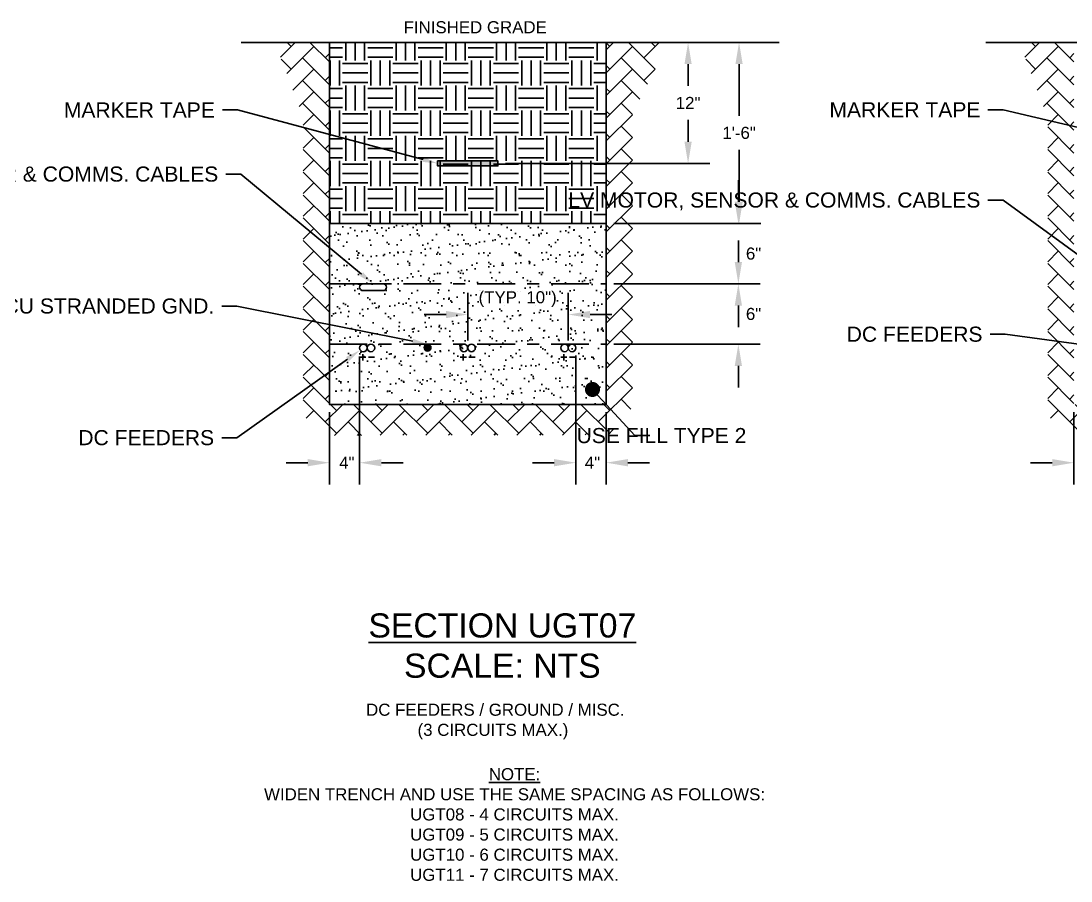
# Model space of a CAD drawing. Header units: feet. Extents: x -21 to 1000, y -35 to 71.
# Drawn here: x 880.98 to 889.69, y 51.21 to 58.34 of the extents above; entities that cross this region are included whole.
import ezdxf
from ezdxf import colors
from ezdxf.entities.mleader import LeaderData, LeaderLine
from ezdxf.math import Vec2, Vec3

# ---------------------------------------------------------------- set-up
doc = ezdxf.new("R2010")
doc.units = ezdxf.units.FT
doc.header["$MEASUREMENT"] = 0
doc.linetypes.add('CENTER', pattern=[2, 1.25, -0.25, 0.25, -0.25])
for name, color, linetype in [('E-CABL-HARN-CBHR', 2, 'Continuous'), ('E-CABL-INST', 1, 'INSTRUMENT_CABLE'), ('E-CABL-UG2', 142, 'GROUND_WIRE_G2'), ('E-FIN-GR', 4, 'Continuous'), ('E-MRKR-TREN', 6, 'Continuous'), ('E-TREN', 3, 'Continuous'), ('E-TREN-HATCH', 254, 'Continuous'), ('G-ANNO-TEXT', 1, 'Continuous'), ('G-DIMS', 7, 'Continuous'), ('G-TEXT', 7, 'Continuous'), ('text', 1, 'Continuous'), ('X-SES2-TREN_SECT$0$G-TEXT', 7, 'Continuous')]:
    doc.layers.add(name, color=color, linetype=linetype)
doc.styles.add('NEI-A', font='arial.ttf')
doc.styles.get("Standard").update_dxf_attribs({"font": 'arial.ttf'})
doc.linetypes.add('GROUND_WIRE_G2', pattern='A,1,-0.2,["G2",Standard,S=0.1,R=0,X=-0.1,Y=-0.05],-0.2', length=1.4)
doc.linetypes.add('INSTRUMENT_CABLE', pattern='A,1,-0.2,["INST",Standard,S=0.1,R=0,X=-0.09,Y=-0.05],-0.3', length=1.5)
doc.dimstyles.new('Annotative - Arch', dxfattribs={"dimscale": 0, "dimtxt": 0.1, "dimasz": 0.18, "dimexe": 0.18, "dimexo": 0.0625, "dimgap": 0.09, "dimtad": 0, "dimtih": 1, "dimtoh": 1, "dimdec": 4, "dimlfac": 12, "dimzin": 0, "dimdsep": 46, "dimlunit": 4, "dimtxsty": 'NEI-A', "dimcen": 0.09, "dimadec": 1, "dimazin": 0, "dimtfac": 1, "dimtdec": 4, "dimtofl": 0, "dimtmove": 0, "dimatfit": 3, "dimfxl": 1, "dimtolj": 1, "dimtzin": 0, "dimarcsym": 0})

# ---------------------------------------------------------------- blocks, each defined once
blk = doc.blocks.new('_Dot')
at = {"color": 0, "linetype": 'ByBlock', "lineweight": -2}
blk.add_line((-0.5, 0), (-1, 0), dxfattribs=at)
at = {"color": 0, "linetype": 'ByBlock', "const_width": 0.5}
blk.add_lwpolyline([(-0.25, 0, 1), (0.25, 0, 1)], format="xyb", close=True, dxfattribs=at)
blk = doc.blocks.new('*D33')
at = {"layer": 'Defpoints', "color": 0, "transparency": 16777216}
for p in [(889.9603, 55.6223), (889.7103, 55.1612), (889.9603, 54.6791)]:
    blk.add_point(p, dxfattribs=at)
at = {"layer": 'text', "color": 0, "lineweight": -2, "transparency": 16777216}
for p, q in [((889.9603, 55.5598), (889.9603, 54.4991)), ((889.7103, 55.0987), (889.7103, 54.4991)), ((889.5303, 54.6791), (889.3503, 54.6791)), ((890.1403, 54.6791), (890.3203, 54.6791))]:
    blk.add_line(p, q, dxfattribs=at)
at = {"layer": 'text', "color": 0, "transparency": 16777216}
for points in [[(889.5303, 54.7091), (889.5303, 54.6491), (889.7103, 54.6791)], [(890.1403, 54.7091), (890.1403, 54.6491), (889.9603, 54.6791)]]:
    blk.add_solid(points, dxfattribs=at)
at = {"layer": 'text', "color": 0, "transparency": 16777216, "insert": (889.8363, 54.6791), "char_height": 0.1, "attachment_point": 5, "style": 'NEI-A'}
blk.add_mtext('\\A1;4"', dxfattribs=at)
blk = doc.blocks.new('*D15')
at = {"layer": 'Defpoints', "color": 0, "transparency": 16777216}
for p in [(885.8396, 58.1612), (886.5126, 58.1612), (884.9371, 57.1587)]:
    blk.add_point(p, dxfattribs=at)
at = {"layer": 'text', "color": 0, "lineweight": -2, "transparency": 16777216}
for p, q in [((885.9021, 58.1612), (886.6926, 58.1612)), ((886.5126, 57.9812), (886.5126, 57.8001)), ((886.5126, 57.3387), (886.5126, 57.5197)), ((884.9996, 57.1587), (886.6926, 57.1587))]:
    blk.add_line(p, q, dxfattribs=at)
at = {"layer": 'text', "color": 0, "transparency": 16777216}
for points in [[(886.4826, 57.9812), (886.5426, 57.9812), (886.5126, 58.1612)], [(886.4826, 57.3387), (886.5426, 57.3387), (886.5126, 57.1587)]]:
    blk.add_solid(points, dxfattribs=at)
at = {"layer": 'text', "color": 0, "transparency": 16777216, "insert": (886.5126, 57.6599), "char_height": 0.1, "attachment_point": 5, "style": 'NEI-A'}
blk.add_mtext('\\A1;12"', dxfattribs=at)
blk = doc.blocks.new('*D14')
at = {"layer": 'Defpoints', "color": 0, "transparency": 16777216}
for p in [(885.8334, 58.1612), (886.9351, 58.1612), (885.8334, 56.6612)]:
    blk.add_point(p, dxfattribs=at)
at = {"layer": 'text', "color": 0, "lineweight": -2, "transparency": 16777216}
for p, q in [((885.8959, 58.1612), (887.1151, 58.1612)), ((886.9351, 57.9812), (886.9351, 57.5522)), ((886.9351, 56.8412), (886.9351, 57.2701)), ((885.8959, 56.6612), (887.1151, 56.6612))]:
    blk.add_line(p, q, dxfattribs=at)
at = {"layer": 'text', "color": 0, "transparency": 16777216}
for points in [[(886.9051, 57.9812), (886.9651, 57.9812), (886.9351, 58.1612)], [(886.9051, 56.8412), (886.9651, 56.8412), (886.9351, 56.6612)]]:
    blk.add_solid(points, dxfattribs=at)
at = {"layer": 'text', "color": 0, "transparency": 16777216, "insert": (886.9351, 57.4112), "char_height": 0.1, "attachment_point": 5, "style": 'NEI-A'}
blk.add_mtext('\\A1;1\'-6"', dxfattribs=at)
blk = doc.blocks.new('*D31')
at = {"layer": 'Defpoints', "color": 0, "transparency": 16777216}
for p in [(883.7907, 55.6223), (883.5407, 55.1612), (883.7907, 54.6791)]:
    blk.add_point(p, dxfattribs=at)
at = {"layer": 'text', "color": 0, "lineweight": -2, "transparency": 16777216}
for p, q in [((883.7907, 55.5598), (883.7907, 54.4991)), ((883.5407, 55.0987), (883.5407, 54.4991)), ((883.3607, 54.6791), (883.1807, 54.6791)), ((883.9707, 54.6791), (884.1507, 54.6791))]:
    blk.add_line(p, q, dxfattribs=at)
at = {"layer": 'text', "color": 0, "transparency": 16777216}
for points in [[(883.3607, 54.7091), (883.3607, 54.6491), (883.5407, 54.6791)], [(883.9707, 54.7091), (883.9707, 54.6491), (883.7907, 54.6791)]]:
    blk.add_solid(points, dxfattribs=at)
at = {"layer": 'text', "color": 0, "transparency": 16777216, "insert": (883.6846, 54.6791), "char_height": 0.1, "attachment_point": 5, "style": 'NEI-A'}
blk.add_mtext('\\A1;4"', dxfattribs=at)
blk = doc.blocks.new('*D30')
at = {"layer": 'Defpoints', "color": 0, "transparency": 16777216}
for p in [(885.5824, 55.6299), (885.8334, 55.1612), (885.8334, 54.6791)]:
    blk.add_point(p, dxfattribs=at)
at = {"layer": 'text', "color": 0, "lineweight": -2, "transparency": 16777216}
for p, q in [((885.5824, 55.5674), (885.5824, 54.4991)), ((885.8334, 55.0987), (885.8334, 54.4991)), ((885.4024, 54.6791), (885.2224, 54.6791)), ((886.0134, 54.6791), (886.1934, 54.6791))]:
    blk.add_line(p, q, dxfattribs=at)
at = {"layer": 'text', "color": 0, "transparency": 16777216}
for points in [[(885.4024, 54.7091), (885.4024, 54.6491), (885.5824, 54.6791)], [(886.0134, 54.7091), (886.0134, 54.6491), (885.8334, 54.6791)]]:
    blk.add_solid(points, dxfattribs=at)
at = {"layer": 'text', "color": 0, "transparency": 16777216, "insert": (885.7198, 54.6791), "char_height": 0.1, "attachment_point": 5, "style": 'NEI-A'}
blk.add_mtext('\\A1;4"', dxfattribs=at)
blk = doc.blocks.new('*D58')
at = {"layer": 'Defpoints', "color": 0, "transparency": 16777216}
for p in [(885.5199, 55.9066), (884.6865, 55.6299), (885.5199, 55.6299)]:
    blk.add_point(p, dxfattribs=at)
at = {"layer": 'text', "color": 0, "lineweight": -2, "transparency": 16777216}
for p, q in [((884.6865, 55.6924), (884.6865, 56.0866)), ((885.5199, 55.6924), (885.5199, 56.0866)), ((884.5065, 55.9066), (884.3265, 55.9066)), ((885.6999, 55.9066), (885.8799, 55.9066))]:
    blk.add_line(p, q, dxfattribs=at)
at = {"layer": 'text', "color": 0, "transparency": 16777216}
for points in [[(884.5065, 55.9366), (884.5065, 55.8766), (884.6865, 55.9066)], [(885.6999, 55.9366), (885.6999, 55.8766), (885.5199, 55.9066)]]:
    blk.add_solid(points, dxfattribs=at)
at = {"layer": 'text', "color": 0, "transparency": 16777216, "insert": (885.1, 56.0348), "char_height": 0.1, "attachment_point": 5, "style": 'NEI-A'}
blk.add_mtext('\\A1;(TYP. 10")', dxfattribs=at)
blk = doc.blocks.new('*D23')
at = {"layer": 'Defpoints', "color": 0, "transparency": 16777216}
for p in [(885.8334, 56.1612), (885.8334, 55.6612), (886.9292, 55.6612)]:
    blk.add_point(p, dxfattribs=at)
at = {"layer": 'text', "color": 0, "lineweight": -2, "transparency": 16777216}
for p, q in [((886.9292, 56.3412), (886.9292, 56.5212)), ((885.8959, 56.1612), (887.1092, 56.1612)), ((885.8959, 55.6612), (887.1092, 55.6612)), ((886.9292, 55.4812), (886.9292, 55.3012))]:
    blk.add_line(p, q, dxfattribs=at)
at = {"layer": 'text', "color": 0, "transparency": 16777216}
for points in [[(886.8992, 56.3412), (886.9592, 56.3412), (886.9292, 56.1612)], [(886.8992, 55.4812), (886.9592, 55.4812), (886.9292, 55.6612)]]:
    blk.add_solid(points, dxfattribs=at)
at = {"layer": 'text', "color": 0, "transparency": 16777216, "insert": (887.0554, 55.9112), "char_height": 0.1, "attachment_point": 5, "style": 'NEI-A'}
blk.add_mtext('\\A1;6"', dxfattribs=at)
blk = doc.blocks.new('*D8')
at = {"layer": 'Defpoints', "color": 0, "transparency": 16777216}
for p in [(885.8334, 56.6612), (885.8334, 56.1612), (886.9292, 56.1612)]:
    blk.add_point(p, dxfattribs=at)
at = {"layer": 'text', "color": 0, "lineweight": -2, "transparency": 16777216}
for p, q in [((886.9292, 56.8412), (886.9292, 57.0212)), ((885.8959, 56.6612), (887.1092, 56.6612)), ((885.8959, 56.1612), (887.1092, 56.1612)), ((886.9292, 55.9812), (886.9292, 55.8012))]:
    blk.add_line(p, q, dxfattribs=at)
at = {"layer": 'text', "color": 0, "transparency": 16777216}
for points in [[(886.8992, 56.8412), (886.9592, 56.8412), (886.9292, 56.6612)], [(886.8992, 55.9812), (886.9592, 55.9812), (886.9292, 56.1612)]]:
    blk.add_solid(points, dxfattribs=at)
at = {"layer": 'text', "color": 0, "transparency": 16777216, "insert": (887.0555, 56.4112), "char_height": 0.1, "attachment_point": 5, "style": 'NEI-A'}
blk.add_mtext('\\A1;6"', dxfattribs=at)

msp = doc.modelspace()

# ---------------------------------------------------------------- hatches: boundary and pattern name
at = {"layer": 'E-CABL-UG2', "linetype": 'Continuous'}
h = msp.add_hatch(color=256, dxfattribs=at)
edge = h.paths.add_edge_path()
edge.add_arc((884.3532129, 55.6325084), 0.0286458, 0, 360)
at = {"layer": 'E-MRKR-TREN', "linetype": 'Continuous'}
h = msp.add_hatch(color=256, dxfattribs=at)
h.dxf.hatch_style = 1
h.paths.add_polyline_path([(884.437067, 57.1794875), (884.937067, 57.1794875), (884.937067, 57.1378209), (884.437067, 57.1378209)])
h = msp.add_hatch(color=256, dxfattribs=at)
h.dxf.hatch_style = 1
h.paths.add_polyline_path([(884.437067, 57.1794875), (884.937067, 57.1794875), (884.937067, 57.1378209), (884.437067, 57.1378209)])
at = {"layer": 'E-TREN-HATCH', "linetype": 'Continuous'}
h = msp.add_hatch(dxfattribs=at)
h.set_pattern_fill('AR-HBONE', color=256, scale=0.033333)
h.set_pattern_definition([(45, (842.3992, 69.91335), (1e-17, 0.1885618), [0.4, -0.1333333]), (135, (842.49348, 70.00763), (1e-17, 0.1885618), [0.4, -0.1333333])])
h.paths.add_polyline_path([(886.3513726, 58.1611542), (885.8334212, 58.1611542), (885.8334212, 55.1611542), (883.5407129, 55.1611542), (883.5407129, 58.1611542), (883.0884239, 58.1611542), (883.3235809, 57.5371291), (883.3235809, 55.0720917), (883.4901116, 54.905425), (885.8554979, 54.9092687), (886.0510912, 55.1373696), (886.0510912, 57.568461)])
h = msp.add_hatch(dxfattribs=at)
h.set_pattern_fill('EARTH', color=256, scale=0.833333)
h.set_pattern_definition([(0, (842.3992, 69.91335), (0.2083333, 0.2083333), [0.2083333, -0.2083333]), (0, (842.3992, 69.99147), (0.2083333, 0.2083333), [0.2083333, -0.2083333]), (0, (842.3992, 70.0696), (0.2083333, 0.2083333), [0.2083333, -0.2083333]), (90, (842.42524, 70.09564), (-0.2083333, 0.2083333), [0.2083333, -0.2083333]), (90, (842.50336, 70.09564), (-0.2083333, 0.2083333), [0.2083333, -0.2083333]), (90, (842.58149, 70.09564), (-0.2083333, 0.2083333), [0.2083333, -0.2083333])])
h.paths.add_polyline_path([(883.5407129, 58.1611542), (885.8334212, 58.1611542), (885.8334212, 56.6611542), (883.5407129, 56.6611542)])
h = msp.add_hatch(dxfattribs=at)
h.set_pattern_fill('AR-HBONE', color=256, scale=0.033333)
h.set_pattern_definition([(45, (848.56876, 69.91335), (1e-17, 0.1885618), [0.4, -0.1333333]), (135, (848.66304, 70.00763), (1e-17, 0.1885618), [0.4, -0.1333333])])
h.paths.add_polyline_path([(893.3542654, 58.1611542), (892.836314, 58.1611542), (892.836314, 55.1611542), (889.7102723, 55.1611542), (889.7102723, 58.1611542), (889.2579834, 58.1611542), (889.4931404, 57.5371291), (889.4931404, 55.0720917), (889.6596711, 54.905425), (892.8583907, 54.9092687), (893.053984, 55.1373696), (893.053984, 57.568461)])
h = msp.add_hatch(dxfattribs=at)
h.set_pattern_fill('AR-SAND', color=252, scale=0.083333)
h.set_pattern_definition([(37.5, (842.3992, 69.91335), (-0.00524945, 0.16056865), [0, -0.12666667, 0, -0.14166667, 0, -0.13541667]), (7.5, (842.3992, 69.91335), (0.1474814, 0.2351788), [0, -0.06833333, 0, -0.11416667, 0, -0.04375]), (327.5, (842.2967, 69.91335), (0.25951182, 0.0004716), [0, -0.04166667, 0, -0.15, 0, -0.19583333]), (317.5, (842.2967, 69.91335), (0.2505106, 0.0731396), [0, -0.02083333, 0, -0.09833333, 0, -0.1125])])
h.paths.add_polyline_path([(883.5407129, 56.6611542), (885.8334212, 56.6611542), (885.8334212, 55.1611542), (883.5407129, 55.1611542)])

# ---------------------------------------------------------------- linework, layer by layer
at = {"layer": 'E-CABL-HARN-CBHR', "linetype": 'Continuous'}
for centre in [(883.8219629, 55.6299042), (883.8844629, 55.6299042), (884.6552962, 55.6299042), (884.7177962, 55.6299042), (885.4886295, 55.6299042), (885.5511295, 55.6299042)]:
    msp.add_circle(centre, 0.03125, dxfattribs=at)
at = {"layer": 'E-CABL-INST', "linetype": 'Continuous', "flags": 128}
msp.add_lwpolyline([(883.8188379, 56.1611542), (883.9855045, 56.1611542, -0.414213567), (884.0136295, 56.1330292, -0.414213506), (883.9855045, 56.1049042), (883.8188379, 56.1049042, -0.414213567), (883.7907129, 56.1330292, -0.414119723), (883.8188289, 56.1611542, -0.000160154)], format="xyb", dxfattribs=at)
at = {"layer": 'E-CABL-UG2', "linetype": 'Continuous'}
msp.add_circle((884.3532129, 55.6325084), 0.0286458, dxfattribs=at)
at = {"layer": 'E-FIN-GR', "flags": 128}
for points in [[(882.8099489, 58.1611542), (887.2686358, 58.1611542)], [(888.9795084, 58.1611542), (894.16424, 58.1611542)]]:
    msp.add_lwpolyline(points, dxfattribs=at)
at = {"layer": 'E-MRKR-TREN', "linetype": 'Continuous', "flags": 128}
msp.add_lwpolyline([(884.437067, 57.1794875), (884.937067, 57.1794875), (884.937067, 57.1378209), (884.437067, 57.1378209)], close=True, dxfattribs=at)
at = {"layer": 'E-TREN', "color": 252, "linetype": 'Continuous'}
for points in [[(883.5407129, 58.1611542), (885.8334212, 58.1611542), (885.8334212, 56.6611542), (883.5407129, 56.6611542)], [(883.5407129, 56.6611542), (885.8334212, 56.6611542), (885.8334212, 55.1611542), (883.5407129, 55.1611542)]]:
    msp.add_lwpolyline(points, close=True, dxfattribs=at)
at = {"layer": 'G-DIMS', "linetype": 'CENTER', "ltscale": 0.25}
for points in [[(883.5407129, 56.1611542), (885.8334212, 56.1611542)], [(883.5407129, 55.6611542), (885.8334212, 55.6611542)]]:
    msp.add_lwpolyline(points, dxfattribs=at)
at = {"layer": 'G-TEXT'}
for p, q in [((883.7901558, 55.5528254), (883.8416474, 55.5528254)), ((883.8159016, 55.5785712), (883.8159016, 55.5270797)), ((883.863034, 55.5528254), (883.9145256, 55.5528254)), ((884.6234891, 55.5528254), (884.6749807, 55.5528254)), ((884.6492349, 55.5785712), (884.6492349, 55.5270797)), ((884.6963673, 55.5528254), (884.7478589, 55.5528254)), ((885.4568225, 55.5528254), (885.508314, 55.5528254)), ((885.4825683, 55.5785712), (885.4825683, 55.5270797)), ((885.5297007, 55.5528254), (885.5811922, 55.5528254))]:
    msp.add_line(p, q, dxfattribs=at)

# ---------------------------------------------------------------- texts
at = {"layer": 'G-ANNO-TEXT', "insert": (884.9732579, 53.1629404), "char_height": 0.2, "attachment_point": 5, "style": 'NEI-A'}
msp.add_mtext_dynamic_manual_height_columns('{\\LSECTION UGT07\\P\\l\\C7;SCALE: NTS}', width=2.761708731, gutter_width=0.546875, heights=[0], dxfattribs=at)
at = {"layer": 'text', "insert": (884.7484124, 58.2861915), "char_height": 0.1, "attachment_point": 5, "style": 'NEI-A'}
msp.add_mtext_dynamic_manual_height_columns('FINISHED GRADE', width=1.465156971, gutter_width=0.546875, heights=[0], dxfattribs=at)
at = {"layer": 'X-SES2-TREN_SECT$0$G-TEXT', "char_height": 0.1, "attachment_point": 5, "style": 'NEI-A'}
for s, width, insert in [(' DC FEEDERS / GROUND / MISC.\\P(3 CIRCUITS MAX.)', 5.021927083, (884.8953164, 52.5345647)), ('{\\LNOTE:\\P}WIDEN TRENCH AND USE THE SAME SPACING AS FOLLOWS:\\PUGT08 - 4 CIRCUITS MAX.\\PUGT09 - 5 CIRCUITS MAX.\\PUGT10 - 6 CIRCUITS MAX.\\PUGT11 - 7 CIRCUITS MAX.', 3.992760417, (885.0742721, 51.6813918))]:
    msp.add_mtext_dynamic_manual_height_columns(s, width=width, gutter_width=0.546875, heights=[0], dxfattribs=dict(at, insert=insert))

# ---------------------------------------------------------------- dimensions: what is measured, and where the dimension line sits
at = {"layer": 'text'}
dim = msp.add_linear_dim(base=(886.5125718, 58.1611542), p1=(884.937067, 57.1586542), p2=(885.8395817, 58.1611542), angle=90, text='12"', dimstyle='Annotative - Arch', override={"dimscale": 1, "dimtxt": 0.1, "dimtxsty": 'NEI-A', "dimtix": 0, "dimtofl": 0, "dimtmove": 2, "dimatfit": 3}, dxfattribs=at)
dim.commit()
dim.dimension.update_dxf_attribs({"geometry": '*D15', "text_midpoint": (886.5125718, 57.6599042)})
dim = msp.add_linear_dim(base=(886.9351112, 58.1611542), p1=(885.8334212, 56.6611542), p2=(885.8334212, 58.1611542), angle=90, dimstyle='Annotative - Arch', override={"dimscale": 1, "dimtxt": 0.1, "dimtxsty": 'NEI-A', "dimtix": 0, "dimtofl": 0, "dimtmove": 2, "dimatfit": 3}, dxfattribs=at)
dim.commit()
dim.dimension.update_dxf_attribs({"geometry": '*D14', "text_midpoint": (886.9351112, 57.4111542)})
for base, p1, p2, picture, middle in [((886.9292385, 56.1611542), (885.8334212, 56.6611542), (885.8334212, 56.1611542), '*D8', (887.0554649, 56.4111542)), ((886.9292385, 55.6611542), (885.8334212, 56.1611542), (885.8334212, 55.6611542), '*D23', (887.0553826, 55.9111542))]:
    dim = msp.add_linear_dim(base=base, p1=p1, p2=p2, angle=90, dimstyle='Annotative - Arch', override={"dimscale": 1, "dimtxt": 0.1, "dimtxsty": 'NEI-A', "dimtix": 0, "dimtofl": 0, "dimtmove": 2, "dimatfit": 3}, dxfattribs=at)
    dim.commit()
    dim.dimension.update_dxf_attribs({"geometry": picture, "text_midpoint": middle, "dimtype": 160})
for base, p1, p2, text, override, picture, middle in [((885.5198795, 55.9065605), (884.6865462, 55.6299042), (885.5198795, 55.6299042), '(TYP. <>)', {"dimscale": 1, "dimtxt": 0.1, "dimtxsty": 'NEI-A', "dimtmove": 2}, '*D58', (885.0999743, 56.0348269)), ((883.7907129, 54.679123), (883.5407129, 55.1611542), (883.7907129, 55.622345), '4"', {"dimscale": 1, "dimtxt": 0.1, "dimtxsty": 'NEI-A', "dimtix": 0, "dimtofl": 0, "dimtmove": 2, "dimatfit": 3}, '*D31', (883.6845965, 54.679123)), ((885.8334212, 54.679123), (885.5823795, 55.6299042), (885.8334212, 55.1611542), '4"', {"dimscale": 1, "dimtxt": 0.1, "dimtxsty": 'NEI-A', "dimtix": 0, "dimtofl": 0, "dimtmove": 2, "dimatfit": 3}, '*D30', (885.719794, 54.679123)), ((889.9602723, 54.679123), (889.7102723, 55.1611542), (889.9602723, 55.622345), '4"', {"dimscale": 1, "dimtxt": 0.1, "dimtxsty": 'NEI-A', "dimtix": 0, "dimtofl": 0, "dimtmove": 2, "dimatfit": 3}, '*D33', (889.8362823, 54.679123))]:
    dim = msp.add_linear_dim(base=base, p1=p1, p2=p2, text=text, dimstyle='Annotative - Arch', override=override, dxfattribs=at)
    dim.commit()
    dim.dimension.update_dxf_attribs({"geometry": picture, "text_midpoint": middle, "dimtype": 160})

# ---------------------------------------------------------------- leaders
ml = msp.add_multileader_mtext('Standard', dxfattribs=at)
ml.set_content('MARKER TAPE ', color=256, style='NEI-A')
ml.set_leader_properties()
ml.build(insert=Vec2(0, 0))
ml.multileader.update_dxf_attribs({"dogleg_length": 0.0104167, "arrow_head_size": 0.125, "scale": 12})
ctx = ml.context
ctx.base_point, ctx.scale, ctx.char_height, ctx.arrow_head_size, ctx.landing_gap_size, ctx.plane_origin = Vec3(881.7961592, 57.6013076), 12, 0.125, 0.125, 0.0625, Vec3(884.1674127, 56.7276933)
ctx.text_align_type = 2
notes = []
notes.append((ctx, [(0, (1, 1, 0), (882.7780828, 57.6013076), (-1, 0), 0.125, [(0, [(884.437067, 57.1586542)], 0, [])])]))
ctx.mtext.insert, ctx.mtext.width, ctx.mtext.alignment, ctx.mtext.flow_direction = Vec3(882.5905828, 57.6638076), 0.921927083, 3, 5
ml = msp.add_multileader_mtext('Standard', dxfattribs=at)
ml.set_content('MARKER TAPE ', color=256, style='NEI-A')
ml.set_leader_properties()
ml.build(insert=Vec2(0, 0))
ml.multileader.update_dxf_attribs({"dogleg_length": 0.0104167, "arrow_head_size": 0.125, "scale": 12})
ctx = ml.context
ctx.base_point, ctx.scale, ctx.char_height, ctx.arrow_head_size, ctx.landing_gap_size, ctx.plane_origin = Vec3(888.1411583, 57.6032128), 12, 0.125, 0.125, 0.0625, Vec3(890.8452057, 56.923342)
ctx.text_align_type = 2
notes.append((ctx, [(0, (1, 1, 0), (889.123082, 57.6032128), (-1, 0), 0.125, [(0, [(891.0232932, 57.1586542)], 0, [])])]))
ctx.mtext.insert, ctx.mtext.width, ctx.mtext.alignment, ctx.mtext.flow_direction = Vec3(888.935582, 57.6657128), 0.921927083, 3, 5
ml = msp.add_multileader_mtext('Standard', dxfattribs=at)
ml.set_content('MARKER TAPE ', color=256, style='NEI-A')
ml.set_leader_properties()
ml.build(insert=Vec2(0, 0))
ml.multileader.update_dxf_attribs({"dogleg_length": 0.0104167, "arrow_head_size": 0.125, "scale": 12})
ctx = ml.context
ctx.base_point, ctx.scale, ctx.char_height, ctx.arrow_head_size, ctx.landing_gap_size, ctx.plane_origin = Vec3(895.0821464, 57.594734), 12, 0.125, 0.125, 0.0625, Vec3(897.9203435, 56.8827069)
ctx.text_align_type = 2
notes.append((ctx, [(0, (1, 1, 0), (896.06407, 57.594734), (-1, 0), 0.125, [(0, [(897.3642154, 57.1586542)], 0, [])])]))
ctx.mtext.insert, ctx.mtext.width, ctx.mtext.alignment, ctx.mtext.flow_direction = Vec3(895.87657, 57.657234), 0.921927083, 3, 5
ml = msp.add_multileader_mtext('Standard', dxfattribs=at)
ml.set_content('LV MOTOR, SENSOR & COMMS. CABLES', color=256, style='NEI-A')
ml.set_leader_properties()
ml.build(insert=Vec2(0, 0))
ml.multileader.update_dxf_attribs({"dogleg_length": 0.0104167, "arrow_head_size": 0.125, "scale": 12})
ctx = ml.context
ctx.base_point, ctx.scale, ctx.char_height, ctx.arrow_head_size, ctx.landing_gap_size, ctx.plane_origin = Vec3(881.6239809, 57.0693843), 12, 0.125, 0.125, 0.0625, Vec3(884.4938379, 56.4929812)
ctx.text_align_type = 2
notes.append((ctx, [(0, (1, 1, 0), (882.8061944, 57.0693843), (-1, 0), 0.125, [(0, [(883.9021712, 56.1611542)], 0, [])])]))
ctx.mtext.insert, ctx.mtext.width, ctx.mtext.alignment, ctx.mtext.flow_direction = Vec3(882.6186944, 57.1329502), 1.28859375, 3, 5
ml = msp.add_multileader_mtext('Standard', dxfattribs=at)
ml.set_content('LV MOTOR, SENSOR & COMMS. CABLES', color=256, style='NEI-A')
ml.set_leader_properties()
ml.build(insert=Vec2(0, 0))
ml.multileader.update_dxf_attribs({"dogleg_length": 0.0104167, "arrow_head_size": 0.125, "scale": 12})
ctx = ml.context
ctx.base_point, ctx.scale, ctx.char_height, ctx.arrow_head_size, ctx.landing_gap_size, ctx.plane_origin = Vec3(902.781069, 57.0987015), 12, 0.125, 0.125, 0.0625, Vec3(906.0356212, 56.4929812)
ctx.text_align_type = 2
notes.append((ctx, [(0, (1, 1, 0), (903.9632825, 57.0987015), (-1, 0), 0.125, [(0, [(904.960231, 56.1611542)], 0, [])])]))
ctx.mtext.insert, ctx.mtext.width, ctx.mtext.alignment, ctx.mtext.flow_direction = Vec3(903.7757825, 57.1622673), 1.28859375, 3, 5
ml = msp.add_multileader_mtext('Standard', dxfattribs=at)
ml.set_content('LV MOTOR, SENSOR & COMMS. CABLES', color=256, style='NEI-A')
ml.set_leader_properties()
ml.build(insert=Vec2(0, 0))
ml.multileader.update_dxf_attribs({"dogleg_length": 0.0104167, "arrow_head_size": 0.125, "scale": 12})
ctx = ml.context
ctx.base_point, ctx.scale, ctx.char_height, ctx.arrow_head_size, ctx.landing_gap_size, ctx.plane_origin = Vec3(887.9408684, 56.854369), 12, 0.125, 0.125, 0.0625, Vec3(891.1716309, 56.4929812)
ctx.text_align_type = 2
notes.append((ctx, [(0, (1, 1, 0), (889.123082, 56.854369), (-1, 0), 0.125, [(0, [(890.0717307, 56.1611542)], 0, [])])]))
ctx.mtext.insert, ctx.mtext.width, ctx.mtext.alignment, ctx.mtext.flow_direction = Vec3(888.935582, 56.9179349), 1.28859375, 3, 5
ml = msp.add_multileader_mtext('Standard', dxfattribs=at)
ml.set_content('LV MOTOR, SENSOR & COMMS. CABLES', color=256, style='NEI-A')
ml.set_leader_properties()
ml.build(insert=Vec2(0, 0))
ml.multileader.update_dxf_attribs({"dogleg_length": 0.0104167, "arrow_head_size": 0.125, "scale": 12})
ctx = ml.context
ctx.base_point, ctx.scale, ctx.char_height, ctx.arrow_head_size, ctx.landing_gap_size, ctx.plane_origin = Vec3(894.8897715, 56.847145), 12, 0.125, 0.125, 0.0625, Vec3(898.2467688, 56.4929812)
ctx.text_align_type = 2
notes.append((ctx, [(0, (1, 1, 0), (896.071985, 56.847145), (-1, 0), 0.125, [(0, [(896.9959862, 56.1611542)], 0, [])])]))
ctx.mtext.insert, ctx.mtext.width, ctx.mtext.alignment, ctx.mtext.flow_direction = Vec3(895.884485, 56.9107108), 1.059427083, 3, 5
ml = msp.add_multileader_mtext('Standard', dxfattribs=at)
ml.set_content('DIRECT BURIED CU STRANDED GND.', color=256, style='NEI-A')
ml.set_leader_properties()
ml.build(insert=Vec2(0, 0))
ml.multileader.update_dxf_attribs({"dogleg_length": 0.0104167, "arrow_head_size": 0.125, "scale": 12})
ctx = ml.context
ctx.base_point, ctx.scale, ctx.char_height, ctx.arrow_head_size, ctx.landing_gap_size, ctx.plane_origin = Vec3(881.5798494, 55.9764288), 12, 0.125, 0.125, 0.0625, Vec3(888.5538445, 56.2464786)
ctx.text_align_type = 2
notes.append((ctx, [(0, (1, 1, 0), (882.7732327, 55.9764288), (-1, 0), 0.125, [(0, [(884.3532129, 55.6611542)], 0, [])])]))
ctx.mtext.insert, ctx.mtext.width, ctx.mtext.alignment, ctx.mtext.flow_direction = Vec3(882.5857327, 56.0399946), 1.221927083, 3, 5
ml = msp.add_multileader_mtext('Standard', dxfattribs=at)
ml.set_content('DC FEEDERS', color=256, style='NEI-A')
ml.set_leader_properties()
ml.build(insert=Vec2(0, 0))
ml.multileader.update_dxf_attribs({"dogleg_length": 0.0104167, "arrow_head_size": 0.125, "scale": 12})
ctx = ml.context
ctx.base_point, ctx.scale, ctx.char_height, ctx.arrow_head_size, ctx.landing_gap_size, ctx.plane_origin = Vec3(888.0888133, 55.7428107), 12, 0.125, 0.125, 0.0625, Vec3(891.1716309, 56.1767293)
ctx.text_align_type = 2
notes.append((ctx, [(0, (1, 1, 0), (889.1401435, 55.7428107), (-1, 0), 0.125, [(0, [(889.9551163, 55.632127)], 0, [])])]))
ctx.mtext.insert, ctx.mtext.width, ctx.mtext.alignment, ctx.mtext.flow_direction = Vec3(888.9526435, 55.8063765), 0.90109375, 3, 5
ml = msp.add_multileader_mtext('Standard', dxfattribs=at)
ml.set_content('DC FEEDERS', color=256, style='NEI-A')
ml.set_leader_properties()
ml.build(insert=Vec2(0, 0))
ml.multileader.update_dxf_attribs({"dogleg_length": 0.0104167, "arrow_head_size": 0.125, "scale": 12})
ctx = ml.context
ctx.base_point, ctx.scale, ctx.char_height, ctx.arrow_head_size, ctx.landing_gap_size, ctx.plane_origin = Vec3(895.0296977, 55.7988771), 12, 0.125, 0.125, 0.0625, Vec3(898.2467688, 56.1767293)
ctx.text_align_type = 2
notes.append((ctx, [(0, (1, 1, 0), (896.0810279, 55.7988771), (-1, 0), 0.125, [(0, [(896.8802492, 55.626937)], 0, [])])]))
ctx.mtext.insert, ctx.mtext.width, ctx.mtext.alignment, ctx.mtext.flow_direction = Vec3(895.8935279, 55.8624429), 0.90109375, 3, 5
ml = msp.add_multileader_mtext('Standard', dxfattribs=at)
ml.set_content('DC FEEDERS', color=256, style='NEI-A')
ml.set_leader_properties()
ml.build(insert=Vec2(0, 0))
ml.multileader.update_dxf_attribs({"dogleg_length": 0.0104167, "arrow_head_size": 0.125, "scale": 12})
ctx = ml.context
ctx.base_point, ctx.scale, ctx.char_height, ctx.arrow_head_size, ctx.landing_gap_size, ctx.plane_origin = Vec3(881.720675, 54.8858305), 12, 0.125, 0.125, 0.0625, Vec3(884.4938379, 56.1767293)
ctx.text_align_type = 2
notes.append((ctx, [(0, (1, 1, 0), (882.7720051, 54.8858305), (-1, 0), 0.125, [(0, [(883.7918092, 55.6104544)], 0, [])])]))
ctx.mtext.insert, ctx.mtext.width, ctx.mtext.alignment, ctx.mtext.flow_direction = Vec3(882.5845051, 54.9493963), 0.90109375, 3, 5
ml = msp.add_multileader_mtext('Standard', dxfattribs=at)
ml.set_content('DIRECT BURIED CU STRANDED GND.', color=256, style='NEI-A')
ml.set_leader_properties()
ml.build(insert=Vec2(0, 0))
ml.multileader.update_dxf_attribs({"dogleg_length": 0.0104167, "arrow_head_size": 0.125, "scale": 12})
ctx = ml.context
ctx.base_point, ctx.scale, ctx.char_height, ctx.arrow_head_size, ctx.landing_gap_size, ctx.plane_origin = Vec3(894.9183513, 54.7931942), 12, 0.125, 0.125, 0.0625, Vec3(899.214338, 54.8581071)
ctx.text_align_type = 2
notes.append((ctx, [(0, (1, 1, 0), (896.1117346, 54.7931942), (-1, 0), 0.125, [(0, [(896.6731817, 55.6038625)], 0, [])])]))
ctx.mtext.insert, ctx.mtext.width, ctx.mtext.alignment, ctx.mtext.flow_direction = Vec3(895.9242346, 54.85676), 1.221927083, 3, 5
ml = msp.add_multileader_mtext('Standard', dxfattribs=at)
ml.set_content('DIRECT BURIED CU STRANDED GND.', color=256, style='NEI-A')
ml.set_leader_properties()
ml.build(insert=Vec2(0, 0))
ml.multileader.update_dxf_attribs({"dogleg_length": 0.0104167, "arrow_head_size": 0.125, "scale": 12})
ctx = ml.context
ctx.base_point, ctx.scale, ctx.char_height, ctx.arrow_head_size, ctx.landing_gap_size, ctx.plane_origin = Vec3(902.7660183, 54.7931942), 12, 0.125, 0.125, 0.0625, Vec3(907.0620051, 54.8581071)
ctx.text_align_type = 2
notes.append((ctx, [(0, (1, 1, 0), (903.9594017, 54.7931942), (-1, 0), 0.125, [(0, [(904.6352425, 55.6049669)], 0, [])])]))
ctx.mtext.insert, ctx.mtext.width, ctx.mtext.alignment, ctx.mtext.flow_direction = Vec3(903.7719017, 54.85676), 1.221927083, 3, 5
ml = msp.add_multileader_mtext('Standard', dxfattribs=at)
ml.set_content('USE FILL TYPE 2', color=256, style='NEI-A')
ml.set_leader_properties()
ml.set_arrow_properties(name='DOT')
ml.build(insert=Vec2(0, 0))
ml.multileader.update_dxf_attribs({"dogleg_length": 0.0104167, "arrow_head_size": 0.125, "scale": 12})
ctx = ml.context
ctx.base_point, ctx.scale, ctx.char_height, ctx.arrow_head_size, ctx.landing_gap_size, ctx.plane_origin = Vec3(886.195973, 54.9039392), 12, 0.125, 0.125, 0.0625, Vec3(885.3704565, 53.8131512)
ctx.text_align_type = 2
notes.append((ctx, [(0, (1, 1, 0), (886.070973, 54.9039392), (1, 0), 0.125, [(0, [(885.7199879, 55.28597)], 0, [])])]))
ctx.mtext.insert, ctx.mtext.width, ctx.mtext.alignment, ctx.mtext.flow_direction = Vec3(886.9955126, 54.9664818), 0.976538939, 3, 5
ml = msp.add_multileader_mtext('Standard', dxfattribs=at)
ml.set_content('USE FILL TYPE 2', color=256, style='NEI-A')
ml.set_leader_properties()
ml.set_arrow_properties(name='DOT')
ml.build(insert=Vec2(0, 0))
ml.multileader.update_dxf_attribs({"dogleg_length": 0.0104167, "arrow_head_size": 0.125, "scale": 12})
ctx = ml.context
ctx.base_point, ctx.scale, ctx.char_height, ctx.arrow_head_size, ctx.landing_gap_size, ctx.plane_origin = Vec3(893.1984784, 54.9039392), 12, 0.125, 0.125, 0.0625, Vec3(892.3729619, 53.8131512)
ctx.text_align_type = 2
notes.append((ctx, [(0, (1, 1, 0), (893.0734784, 54.9039392), (1, 0), 0.125, [(0, [(892.7224933, 55.28597)], 0, [])])]))
ctx.mtext.insert, ctx.mtext.width, ctx.mtext.alignment, ctx.mtext.flow_direction = Vec3(893.998018, 54.9664818), 0.970802192, 3, 5
ml = msp.add_multileader_mtext('Standard', dxfattribs=at)
ml.set_content('USE FILL TYPE 2', color=256, style='NEI-A')
ml.set_leader_properties()
ml.set_arrow_properties(name='DOT')
ml.build(insert=Vec2(0, 0))
ml.multileader.update_dxf_attribs({"dogleg_length": 0.0104167, "arrow_head_size": 0.125, "scale": 12})
ctx = ml.context
ctx.base_point, ctx.scale, ctx.char_height, ctx.arrow_head_size, ctx.landing_gap_size, ctx.plane_origin = Vec3(900.9585367, 54.9039392), 12, 0.125, 0.125, 0.0625, Vec3(900.1330202, 53.8131512)
ctx.text_align_type = 2
notes.append((ctx, [(0, (1, 1, 0), (900.8335367, 54.9039392), (1, 0), 0.125, [(0, [(900.4825517, 55.28597)], 0, [])])]))
ctx.mtext.insert, ctx.mtext.width, ctx.mtext.alignment, ctx.mtext.flow_direction = Vec3(901.7580763, 54.9664818), 1.026738934, 3, 5
for ctx, leaders in notes:
    for number, flags, end, landing, length, lines in leaders:
        leader = LeaderData()
        leader.index, (leader.has_last_leader_line, leader.has_dogleg_vector, leader.attachment_direction) = number, flags
        leader.last_leader_point, leader.dogleg_vector, leader.dogleg_length = Vec3(end), Vec3(landing), length
        for number, points, colour, breaks in lines:
            line = LeaderLine()
            line.index, line.vertices, line.color, line.breaks = number, Vec3.list(points), colors.encode_raw_color(colour), breaks
            leader.lines.append(line)
        ctx.leaders.append(leader)

doc.saveas('drawing.dxf')
